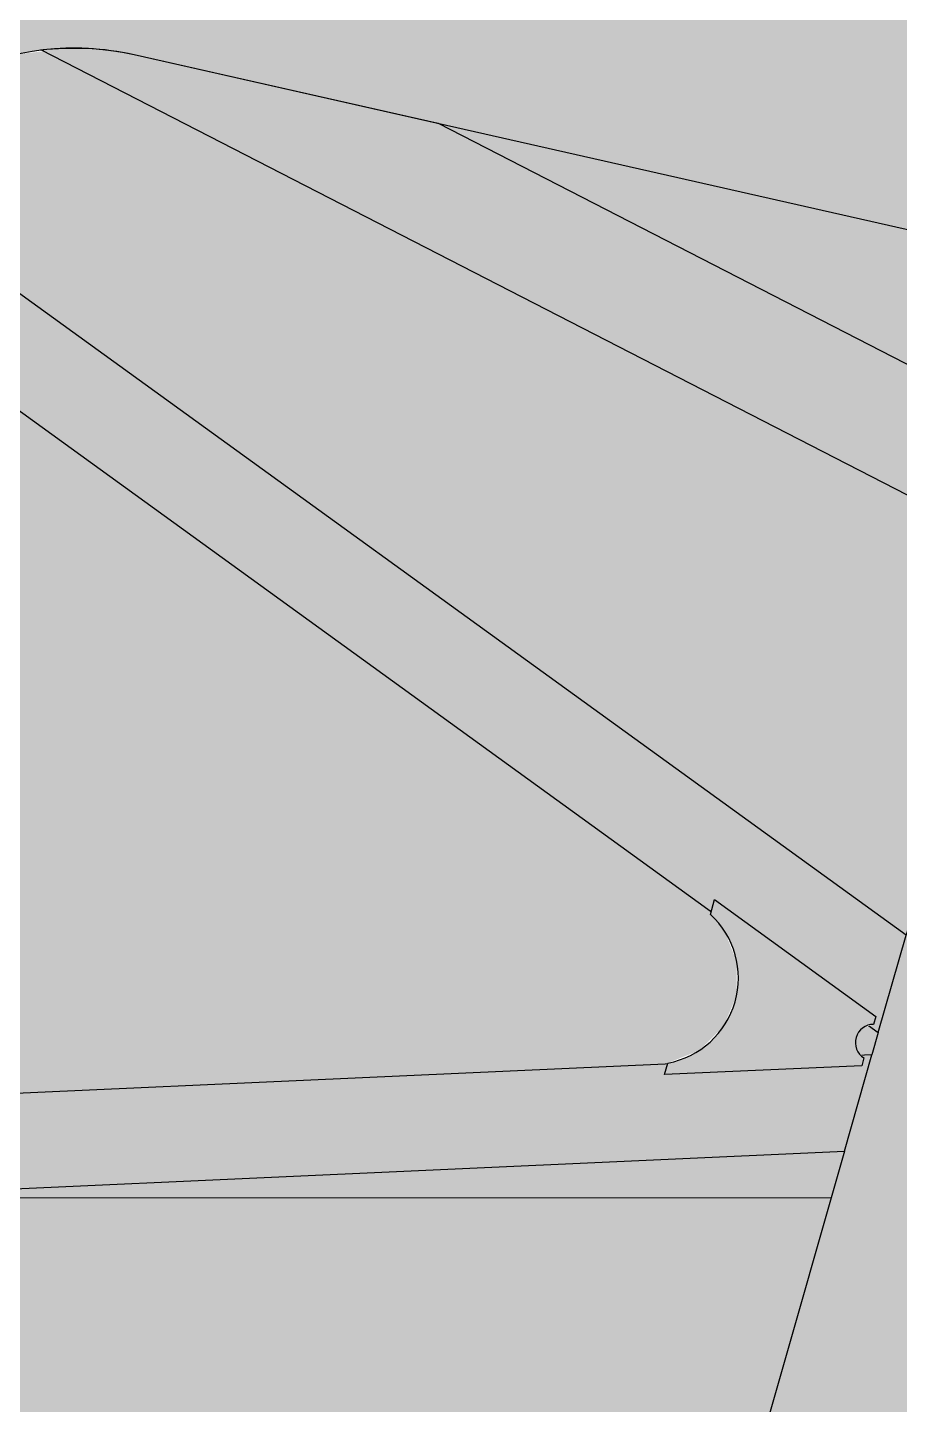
# Model space of a CAD drawing. Header units: millimetres. Extents: x -42064 to 85793, y -29289 to 164708.
# Drawn here: x 10748 to 11795, y 31752 to 33407 of the extents above; entities that cross this region are included whole.
import ezdxf

# ---------------------------------------------------------------- set-up
doc = ezdxf.new("R2010")
doc.units = ezdxf.units.MM
doc.set_wipeout_variables(frame=1)
doc.layers.add('1', color=7, linetype='Continuous')
doc.layers.add('Техника. Кран MLC650 VPC', color=250, linetype='Continuous', true_color=0x333333)
doc.layers.add('Техника. Кран MLC650 VPC Штрих', color=7, linetype='Continuous', true_color=0xed4d1d)

# ---------------------------------------------------------------- blocks, each defined once
blk = doc.blocks.new('MLC650-20260201.14293601')
at = {"color": 0, "linetype": 'ByBlock', "lineweight": -2, "transparency": 16777216}
blk.add_wipeout([(-94.87263163361786, 107.82529841242649), (-94.87263163361786, 107.82529841242649), (-68.8787913477936, 76.62123067978246), (-32.92229812977894, 57.73991262908385), (7.5227447289653355, 54.05588168148097), (46.29888630869391, 66.13000359808211), (77.50275324749236, 92.12408492315444), (91.03720165539562, 113.88176829754957), (109.32758277218818, 114.95767306914058), (35.44982198737125, -112.75756214551802), (25.509330063250673, -113.15342029971362), (25.509330063250673, -113.15342029971362), (17.29451909916679, -101.95678020067135), (3.9862904269539285, -97.98954964388395), (-9.018354728665145, -102.86059399384249), (-16.445529995500692, -114.59451645133959), (-26.146501332870685, -114.95767306911875), (-109.32758277218818, 107.27179462931963)], dxfattribs=at)
at = {"layer": 'Техника. Кран MLC650 VPC Штрих', "transparency": 16777216}
h = blk.add_hatch(color=256, dxfattribs=at)
h.dxf.hatch_style = 1
edge = h.paths.add_edge_path()
edge.add_line((-109.3275827721882, 107.2717946293124), (-94.87263163361422, 107.8252984124265))
edge.add_arc((-3.439386295124978, 157.5628647292962), 104.0858484917781, 208.545166022618, 335.1866159447428)
edge.add_line((91.0372016554029, 113.8817682975496), (109.3275827721918, 114.9576730691333))
edge.add_line((109.3275827721918, 114.9576730691333), (35.44982198737125, -112.757562145518))
edge.add_line((35.44982198737125, -112.757562145518), (25.5093300632434, -113.1534202997136))
edge.add_arc((4.73488370900315, -119.7834641954977), 21.80676737586819, 17.70018109417188, 166.23434652504)
edge.add_line((-16.44552999549342, -114.5945164513396), (-26.14650133286341, -114.9576730691188))
edge.add_line((-26.14650133286341, -114.9576730691188), (-109.3275827721882, 107.2717946293124))
at = {"color": 0, "linetype": 'ByBlock', "lineweight": -2, "transparency": 16777216}
blk.add_lwpolyline([(-109.3275827721882, 107.2717946293124), (-94.87263163361422, 107.8252984124265, 0.6166573047915794), (91.0372016554029, 113.8817682975496), (109.3275827721918, 114.9576730691333), (35.44982198737125, -112.757562145518), (25.5093300632434, -113.1534202997136, 0.75721471645528), (-16.44552999549342, -114.5945164513396), (-26.14650133286341, -114.9576730691188)], format="xyb", close=True, dxfattribs=at)
blk = doc.blocks.new('MLC650-20260201.144141')
at = {"color": 0, "linetype": 'ByBlock', "lineweight": -2, "transparency": 16777216}
blk.add_wipeout([(9723.663006161523, 472.9006485659402), (9723.663006161523, 418.37357382543814), (9717.66336427968, 418.37357382543814), (9717.66336427968, 421.6323909348048), (9705.660204778349, 443.2124981687148), (8947.487630583175, 416.66534245630373), (9431.735815996359, 1909.270937905827), (9431.735815996359, 1909.270937905827), (9422.318756196997, 1911.7067168255899), (9412.833021534676, 1913.8595921417073), (9403.28710887272, 1915.7276354123724), (9393.68956897901, 1917.30917333457), (9317.856220985137, 1928.6426314088094), (8825.961551132103, 412.41017009062216), (8798.023683857515, 411.4105689040207), (8206.627201321986, 1991.3989630076157), (8082.819862690263, 1996.1068215307805), (8677.570408587904, 407.21440464405805), (7443.605304179422, 364.0080688982189), (8054.923078234762, 1997.2083061708454), (7934.61940643843, 2001.857641055517), (7319.9351666605, 359.6512553126722), (7292.033731319818, 358.6795109904251), (6658.585495284305, 2051.0149781756973), (6534.77893180011, 2055.7226429119974), (7171.567278542196, 354.4636773618904), (5852.390593739678, 308.2664348717144), (6506.88137219708, 2056.8241275520622), (6386.577312826984, 2061.4736562235976), (5728.725107105937, 303.9362669825123), (5700.820183601369, 302.9857907706373), (5022.943591739034, 2114.0044353941394), (4899.136640681075, 2118.7121001304395), (5580.356831413866, 298.7486890317432), (4171.137071663111, 249.39863085692105), (4871.239856225574, 2119.8137785573836), (4750.935409281713, 2124.4631134420406), (4047.4715850293696, 245.068462967718), (4019.569762114923, 244.09671864548545), (3294.7444222321174, 2180.558214742201), (3170.937471174162, 2185.266073265366), (3899.1029217635373, 239.88088501694983), (2394.7452361370383, 187.1996787788721), (3143.0402991448937, 2186.3675579054307), (3022.7360459879133, 2191.0168927901022), (2271.0797495032975, 182.86946244294086), (2243.1779265888476, 181.8977181207074), (1468.7499273299, 2250.8784359382907), (1344.9429762719415, 2255.585906887709), (2122.711086237462, 177.68193293888817), (517.8311062052817, 121.48097555417189), (1317.0458042426771, 2256.687585314654), (1196.7417448725764, 2261.3371139861893), (394.16561957154045, 117.15075921825246), (366.25798305061926, 116.13885256462436), (366.256820329324, 2293.3247395310227), (251.95666615248047, 2297.717113009514), (251.95782887377663, 112.14621297798931), (220.51009358355896, 111.09700234947832), (220.42637765032578, -110.78408498096633), (6681.459323745706, 115.44393280400891), (6681.459323745706, 3.200002790535109), (6719.5593751379865, 3.200002790535109), (6719.5593751379865, 116.77801014978286), (9056.26640890416, 198.59594621096767), (9056.26640890416, 198.59594621096767), (9158.907546117234, 185.71725052158763), (9260.242183614362, 164.92410034230852), (9359.660995894106, 136.3415249520831), (9456.566177318222, 100.14139146873367), (9456.566177318222, 100.14139146873367), (9520.982192888263, 77.09935250250965), (9587.464535592495, 60.96068061794813), (9655.275617844534, 51.904426124631755), (9723.663110372363, 50.031063533861015), (9723.663110372363, 50.031063533861015), (9723.663006161523, 30.000001937870366), (9773.663122433645, 30.000001937870366), (9773.663122433645, 53.00003410649333), (9807.18360221897, 50.35169412369396), (9820.08944253791, -216.9971397549907), (9820.08944253791, -216.9971397549907), (9830.095967133951, -269.5767426679595), (9855.117305943615, -316.891410384731), (9892.942265110789, -354.7598357676061), (9940.228165094828, -379.8354980654567), (9992.796241029431, -389.9024027292762), (10046.000929884623, -384.0709140000772), (10095.140409667256, -362.85637408828734), (10135.8721103568, -328.1335611850427), (10146.979484477662, -313.9894215473405), (10146.979484477662, -313.9894215473405), (10188.689982088095, -268.84698758047125), (10240.602379898868, -235.94246040108646), (10299.228301137164, -217.48693780419944), (10360.62823789047, -214.7205824305738), (10372.71039551079, -216.06224818796363), (10404.651126532743, -222.70617961559947), (10404.651126532743, -222.70617961559947), (10432.877969867292, -222.4916419829833), (10456.63263103957, -207.24314095438785), (10468.580612484326, -181.6688090877551), (10465.032851234893, -153.6649861139913), (10456.358262207217, -140.04626693053524), (10456.358262207217, -140.04626693053524), (10421.989278556175, -97.82125845448718), (10391.425492873332, -52.76536668946483), (10364.898836014505, -5.22049468519981), (10342.610603404632, 44.452567080071276), (10342.610603404632, 44.452567080071276), (10342.610603404632, 44.452567080071276), (10354.114679664755, 55.580379539000205), (10362.790319446583, 69.03048195852989), (10368.183946335079, 84.09968133034454), (10370.013572833115, 100.00013565081917), (10370.013572833115, 100.00013565081917), (10370.013972518562, 318.50041702937597), (10370.013972518562, 318.50041702937597), (10369.856125009008, 323.1980455759849), (10369.38346650303, 327.8744997599715), (10368.598126905277, 332.5087064358113), (10367.503645131128, 337.0797828346758), (10367.503645131128, 337.0797828346758), (10366.699564707525, 340.00058573041133), (10400.444314564036, 349.2901005133808), (10400.444314564036, 349.2901005133808), (10413.085841819815, 357.47558247362485), (10418.731673227561, 371.4374918700951), (10415.333001117215, 386.1092114068897), (10404.123164741197, 396.1665418033135), (10370.013572833115, 411.61545008554003), (10370.013572833115, 480.00061236654346), (10370.013572833115, 480.00061236654346), (10373.82390033171, 507.3417024886212), (10384.964351891382, 532.5992586601251), (10402.585976384718, 553.8485446463847), (10425.345928963798, 569.4702719295083), (10525.181055084175, 619.3130332530473), (10525.181055084175, 619.3130332530473), (10534.285015698752, 625.5618025604708), (10541.333736601311, 634.0614937529172), (10545.790125302276, 644.1644545305808), (10547.314617654469, 655.1008680102032), (10547.314617654469, 655.1008680102004), (10547.314617654469, 915.5011677597422), (10547.314617654469, 915.5011677597422), (10545.432080806768, 927.6266259073409), (10539.96265339259, 938.610980418789), (10531.420979487535, 947.4206618643248), (10520.610785247567, 953.2267260016142), (10520.610785247567, 953.2267260016142), (10237.152511051536, 1053.1309371456055), (10237.152511051536, 1053.1309371456055), (10204.853671532257, 1069.0059255784463), (10177.398323215337, 1092.274662992223), (10156.442543878817, 1121.5336035819619), (10143.250364125422, 1155.0178787777759), (10143.250364125422, 1155.0178787777759), (10138.751407861571, 1171.8337355057065), (9944.491685379893, 2436.8336153578184), (9944.491685379893, 2436.8336153578184), (9939.353150313054, 2451.852651598155), (9929.31926040444, 2464.152937998211), (9915.638641167097, 2472.2038168014524), (9900.01372011115, 2475.0034300277985), (9900.01372011115, 2475.0034300277966), (9687.41245677571, 2475.0034300277966), (9687.41245677571, 2475.0034300277966), (9673.69123477798, 2472.860526665867), (9661.276841015297, 2466.63583426908), (9651.351650508028, 2456.922206660196), (9644.860960912476, 2444.644791765203), (9644.860960912476, 2444.644791765203), (9644.860960912476, 2444.644791765203), (9611.95619874102, 2373.539337621889), (9565.326435441215, 2310.576061364287), (9506.906155164826, 2258.367059890259), (9439.118983903898, 2219.0782778408184), (9364.77714284973, 2194.3396511375377), (9286.964780476505, 2185.177487398282), (9281.121984127774, 2185.1331112406233), (9281.121979540638, 2215.1328951682426), (9249.12233920909, 2215.1328951682426), (9249.12233920909, 2172.9590559323024), (8661.166736559026, 2196.5646236619723), (8663.870277722406, 2201.6200660682), (8663.870277722406, 2201.6200660682), (8674.291592856574, 2237.8884838013646), (8668.927889426404, 2275.2412965402473), (8648.722118486432, 2307.1117962965145), (8617.226499741486, 2327.897077960857), (8579.978033380976, 2333.9430425474975), (8543.525083066634, 2324.186795965278), (8515.219547152548, 2301.500737416215), (8474.965203124128, 2254.8515584755432), (8473.654673325591, 2255.9944096359905), (8468.824729066453, 2254.700300834729), (8455.884416201407, 2302.996836622906), (8436.56541431237, 2297.8204014178837), (8449.506502324944, 2249.524059416587), (8444.676558065803, 2248.2299506153277), (8444.676558065803, 2204.086461505757), (7731.992741518428, 2231.5505198526735), (7654.171805248735, 2342.306505735678), (7654.171805248735, 2342.306505735678), (7628.458651388659, 2365.172053470088), (7595.240909804867, 2374.1487565786274), (7561.510548574693, 2367.347118106294), (7534.367436554763, 2346.19880790193), (7519.524899326955, 2315.155311912148), (7520.107127204503, 2280.7509435074653), (7535.991567643506, 2250.2274426177228), (7536.714805218417, 2249.4005262408964), (7546.203831244085, 2238.710170013079), (6874.461756933797, 2264.5964155627644), (6874.461756933797, 2264.5964155627644), (6844.37550774911, 2290.1761935499217), (6816.937889395902, 2318.5783859121175), (6792.412478892489, 2349.530149537385), (6771.034877393832, 2382.7341490862354), (6746.041515351321, 2426.032322101679), (6746.041515351321, 2426.032322101679), (6722.419400079871, 2451.2695047238913), (6690.073731524535, 2463.462840703556), (6655.670122666287, 2460.099596119332), (6626.298275219147, 2441.8728494500447), (6626.298275219147, 2441.8728494500456), (6573.22159840063, 2388.906631154553), (6573.22159840063, 2388.906631154553), (6539.804161671182, 2357.9470830198825), (6504.084745042863, 2329.6744465315314), (6466.278823294885, 2304.259274309895), (6426.614457896618, 2281.8548815302984), (631.8122840430015, 2505.1709638595694), (632.5184465733373, 2517.162153886914), (579.2317539449805, 2539.1735526360344), (536.3726351217747, 2577.736445188907), (487.3538556225658, 2639.9056025337686), (487.3538556225658, 2639.9056025337686), (462.0136050323654, 2660.2703414856733), (430.3192326649396, 2667.5034357604727), (398.6529410542871, 2660.1483784403463), (373.39127819501755, 2639.6862357827977), (373.39127819501755, 2639.6862357827977), (287.9347511815149, 2530.441206222552), (287.22859178172894, 2518.450061507937), (218.99894347391455, 2521.072385601764), (218.93383108139915, 2299.167995398695), (9236.626961026239, 1951.6608310976653), (9243.12269732725, 1962.4098018955337), (9249.12233920909, 1962.4098018955337), (9249.12233920909, 1904.1324665116763), (9281.121979540638, 1904.1324665116763), (9281.121979540638, 1934.132613789703), (9393.68956897901, 1917.30917333457), (9393.68956897901, 1917.30917333457), (9463.281713784547, 1898.844600899548), (9527.100657120687, 1865.5106913583377), (9582.014214799437, 1818.943447109772), (9625.327272046465, 1761.4283523453641), (9654.91405764164, 1695.7882032597017), (9669.322475120025, 1625.2445674049231), (9669.32501708122, 1625.2165364988086), (9755.205309450397, 677.7457372699482), (9755.205309450397, 677.7457372699482), (9758.734337221871, 651.6306084050857), (9764.541611160028, 625.9259480874016), (9772.582318299992, 600.8301113544003), (9782.794410952887, 576.536755137342), (9782.794410952887, 576.5367551373402), (9782.510656340542, 557.8097276364051), (9740.612382044155, 556.299151318939), (9740.612382044155, 556.299151318939), (9716.881900569499, 548.4991589297906), (9702.406650225937, 528.1412916598401), (9702.83218808789, 503.1654122995915), (9717.992548232147, 483.3124751721498), (9741.974970849253, 476.3254130066762), (9747.396666771885, 476.88174934592735), (9747.396666771885, 476.88174934592735), (9750.962292994827, 476.8753289177639), (9754.521877383711, 476.667746254554), (9758.064079998672, 476.259662662409), (9761.577616273818, 475.6523781929336), (9761.577616273818, 475.6523781929336), (9763.477456821674, 475.1216228355779), (9765.344378808988, 474.4846788428122), (9767.172452153094, 473.74356940069174), (9768.955870169986, 472.9006485659402), (9768.955870169986, 472.9006485659402)], dxfattribs=at)
for points in [[(8825.961551132103, 412.4101700906176), (8947.487630583175, 416.6653424562974)], [(8677.570408587904, 407.2144046440517), (8798.023683857515, 411.4105689040152)]]:
    blk.add_lwpolyline(points, dxfattribs=at)
blk.add_wipeout([(9570.317954960006, 438.4735351638665), (9427.9558853735, 433.4887755491218), (9640.117343311867, 1733.4108693095327), (9640.117343311867, 1733.4108693095327), (9650.913557522881, 1707.41484724807), (9659.419838530932, 1680.582132370104), (9665.572376201897, 1653.1140111289728), (9669.32501708122, 1625.2165364988025), (9669.32501708122, 1625.2165364988027), (9703.132984695047, 1252.231521989568)], dxfattribs=at)
at = {"layer": 'Техника. Кран MLC650 VPC Штрих', "transparency": 16777216}
h = blk.add_hatch(color=256, dxfattribs=at)
h.dxf.hatch_style = 1
edge = h.paths.add_edge_path()
edge.add_line((9768.955870169986, 472.9006485659338), (9723.663006161521, 472.9006485659338))
edge.add_line((9723.663006161521, 472.9006485659338), (9723.663006161521, 418.3735738254327))
edge.add_line((9723.663006161521, 418.3735738254327), (9717.66336427968, 418.3735738254327))
edge.add_line((9717.66336427968, 418.3735738254327), (9717.66336427968, 421.6323909347993))
edge.add_line((9717.66336427968, 421.6323909347993), (9705.660204778349, 443.2124981687084))
edge.add_line((9705.660204778349, 443.2124981687084), (8947.487630583175, 416.6653424562974))
edge.add_line((8947.487630583175, 416.6653424562974), (9431.735815996359, 1909.270937905821))
edge.add_arc((9345.65146111386, 1595.878579338634), 325.0004408671484, 74.64049961517841, 81.50000283711631)
edge.add_line((9393.68956897901, 1917.309173334565), (9317.856220985137, 1928.642631408802))
edge.add_line((9317.856220985137, 1928.642631408802), (8825.961551132103, 412.4101700906176))
edge.add_line((8825.961551132103, 412.4101700906176), (8798.023683857515, 411.4105689040152))
edge.add_line((8798.023683857515, 411.4105689040152), (8206.627201321986, 1991.39896300761))
edge.add_line((8206.627201321986, 1991.39896300761), (8082.819862690263, 1996.106821530775))
edge.add_line((8082.819862690263, 1996.106821530775), (8677.570408587904, 407.2144046440517))
edge.add_line((8677.570408587904, 407.2144046440517), (7443.605304179422, 364.0080688982125))
edge.add_line((7443.605304179422, 364.0080688982125), (8054.923078234762, 1997.20830617084))
edge.add_line((8054.923078234762, 1997.20830617084), (7934.619406438429, 2001.857641055511))
edge.add_line((7934.619406438429, 2001.857641055511), (7319.9351666605, 359.6512553126668))
edge.add_line((7319.9351666605, 359.6512553126668), (7292.033731319818, 358.6795109904197))
edge.add_line((7292.033731319818, 358.6795109904197), (6658.585495284304, 2051.014978175692))
edge.add_line((6658.585495284304, 2051.014978175692), (6534.778931800109, 2055.722642911991))
edge.add_line((6534.778931800109, 2055.722642911991), (7171.567278542196, 354.463677361884))
edge.add_line((7171.567278542196, 354.463677361884), (5852.390593739678, 308.266434871708))
edge.add_line((5852.390593739678, 308.266434871708), (6506.88137219708, 2056.824127552056))
edge.add_line((6506.88137219708, 2056.824127552056), (6386.577312826983, 2061.473656223592))
edge.add_line((6386.577312826983, 2061.473656223592), (5728.725107105936, 303.9362669825059))
edge.add_line((5728.725107105936, 303.9362669825059), (5700.820183601369, 302.9857907706319))
edge.add_line((5700.820183601369, 302.9857907706319), (5022.943591739033, 2114.004435394134))
edge.add_line((5022.943591739033, 2114.004435394134), (4899.136640681074, 2118.712100130433))
edge.add_line((4899.136640681074, 2118.712100130433), (5580.356831413865, 298.7486890317377))
edge.add_line((5580.356831413865, 298.7486890317377), (4171.13707166311, 249.3986308569147))
edge.add_line((4171.13707166311, 249.3986308569147), (4871.239856225573, 2119.813778557378))
edge.add_line((4871.239856225573, 2119.813778557378), (4750.935409281712, 2124.463113442034))
edge.add_line((4750.935409281712, 2124.463113442034), (4047.471585029369, 245.0684629677125))
edge.add_line((4047.471585029369, 245.0684629677125), (4019.569762114923, 244.09671864548))
edge.add_line((4019.569762114923, 244.09671864548), (3294.744422232117, 2180.558214742196))
edge.add_line((3294.744422232117, 2180.558214742196), (3170.937471174162, 2185.26607326536))
edge.add_line((3170.937471174162, 2185.26607326536), (3899.102921763537, 239.8808850169444))
edge.add_line((3899.102921763537, 239.8808850169444), (2394.745236137038, 187.1996787788667))
edge.add_line((2394.745236137038, 187.1996787788667), (3143.040299144894, 2186.367557905425))
edge.add_line((3143.040299144894, 2186.367557905425), (3022.736045987913, 2191.016892790096))
edge.add_line((3022.736045987913, 2191.016892790096), (2271.079749503297, 182.8694624429336))
edge.add_line((2271.079749503297, 182.8694624429336), (2243.177926588847, 181.897718120701))
edge.add_line((2243.177926588847, 181.897718120701), (1468.7499273299, 2250.878435938284))
edge.add_line((1468.7499273299, 2250.878435938284), (1344.942976271941, 2255.585906887703))
edge.add_line((1344.942976271941, 2255.585906887703), (2122.711086237461, 177.6819329388818))
edge.add_line((2122.711086237461, 177.6819329388818), (517.8311062052817, 121.4809755541646))
edge.add_line((517.8311062052817, 121.4809755541646), (1317.045804242676, 2256.687585314648))
edge.add_line((1317.045804242676, 2256.687585314648), (1196.741744872576, 2261.337113986185))
edge.add_line((1196.741744872576, 2261.337113986185), (394.1656195715404, 117.1507592182461))
edge.add_line((394.1656195715404, 117.1507592182461), (366.2579830506183, 116.138852564618))
edge.add_line((366.2579830506183, 116.138852564618), (366.2568203293231, 2293.324739531017))
edge.add_line((366.2568203293231, 2293.324739531017), (251.9566661524805, 2297.717113009508))
edge.add_line((251.9566661524805, 2297.717113009508), (251.9578288737757, 112.1462129779829))
edge.add_line((251.9578288737757, 112.1462129779829), (220.510093583558, 111.0970023494738))
edge.add_line((220.510093583558, 111.0970023494738), (206, 85.5))
edge.add_line((206, 85.5), (206, -85.5))
edge.add_line((206, -85.5), (220.4263776503249, -110.7840849809727))
edge.add_line((220.4263776503249, -110.7840849809727), (6681.459323745705, 115.4439328040025))
edge.add_line((6681.459323745705, 115.4439328040025), (6681.459323745705, 3.200002790530561))
edge.add_line((6681.459323745705, 3.200002790530561), (6719.559375137986, 3.200002790530561))
edge.add_line((6719.559375137986, 3.200002790530561), (6719.559375137986, 116.7780101497774))
edge.add_line((6719.559375137986, 116.7780101497774), (9056.266408904157, 198.5959462109604))
edge.add_arc((8941.62848132817, -1130.505974707368), 1334.036645159236, 67.29418538243613, 85.07031510260441, ccw=False)
edge.add_arc((9707.230268655721, 699.3332737437161), 649.5101219151985, 247.298641150875, 271.4497587028707)
edge.add_line((9723.663110372363, 50.03106353385374), (9723.663006161521, 30.000001937864))
edge.add_line((9723.663006161521, 30.000001937864), (9773.663122433645, 30.000001937864))
edge.add_line((9773.663122433645, 30.000001937864), (9773.663122433645, 53.00003410648787))
edge.add_line((9773.663122433645, 53.00003410648787), (9807.183602218967, 50.3516941236885))
edge.add_line((9807.183602218967, 50.3516941236885), (9820.089442537908, -216.9971397549962))
edge.add_arc((9999.999999999996, -210.0000000000132), 180.0465735610374, 182.2272435076297, 324.7202201271954)
edge.add_arc((10340.50990754802, -450.9658144436268), 237.1003097101871, 82.19456477382369, 144.7100158317671, ccw=False)
edge.add_line((10372.71039551079, -216.0622481879691), (10404.65112653274, -222.7061796156049))
edge.add_arc((10418.39365502225, -173.8002758232143), 50.80004443930613, 254.304670081514, 401.6400230253564)
edge.add_arc((10923.43724146427, 275.2317785619217), 624.9949023246952, 201.6693548726429, 221.640167123467, ccw=False)
edge.add_arc((10300.0146532561, 99.99924811215837), 69.99891958264448, 307.4827802334443, 360.0007264714865)
edge.add_line((10370.01357283312, 100.0001356508146), (10370.01397251856, 318.5004170293687))
edge.add_arc((10299.99473674448, 318.4991297652351), 70.01923578591624, 0.001053350570760626, 15.38864106129069)
edge.add_line((10367.50364513113, 337.0797828346695), (10366.69956470752, 340.0005857304059))
edge.add_line((10366.69956470752, 340.0005857304059), (10400.44431456404, 349.2901005133754))
edge.add_arc((10393.80803457861, 373.3934921537297), 25.0002740107649, 285.3935919564311, 425.6316892456475)
edge.add_line((10404.1231647412, 396.1665418033081), (10370.01357283312, 411.6154500855337))
edge.add_line((10370.01357283312, 411.6154500855337), (10370.01357283312, 480.0006123665371))
edge.add_arc((10470.01423378199, 480.0003063825396), 100.0006609493473, 116.53088101374979, 179.9998246852422, ccw=False)
edge.add_line((10425.3459289638, 569.4702719295019), (10525.18105508417, 619.3130332530418))
edge.add_arc((10507.3123594079, 655.1025622038984), 40.00225828244652, 296.5316544300495, 359.9975733832768)
edge.add_line((10547.31461765447, 655.100868010195), (10547.31461765447, 915.5011677597358))
edge.add_arc((10507.31207024777, 915.4994416922593), 40.00254744393415, 0.002472252091649486, 70.5826521569428)
edge.add_line((10520.61078524757, 953.2267260016088), (10237.15251105153, 1053.130937145601))
edge.add_arc((10285.15167431516, 1191.583473764901), 146.536768663454, 194.4498128376814, 250.8794299273051, ccw=False)
edge.add_line((10143.25036412542, 1155.01787877777), (10138.75140786157, 1171.833735505701))
edge.add_line((10138.75140786157, 1171.833735505701), (9944.491685379893, 2436.833615357813))
edge.add_arc((9900.014332522807, 2430.004918790049), 44.99851124191022, 8.728577454142584, 90.00077977253716)
edge.add_line((9900.01372011115, 2475.003430027791), (9687.41245677571, 2475.003430027791))
edge.add_arc((9687.412330040099, 2430.00361962548), 44.99981040249006, 89.99983863452842, 161.0125675510615)
edge.add_arc((9281.121979540636, 2569.802422646055), 384.669311405437, 270.00000068324573, 341.0123573328444, ccw=False)
edge.add_line((9281.121984127774, 2185.133111240619), (9281.121979540636, 2215.132895168237))
edge.add_line((9281.121979540636, 2215.132895168237), (9249.12233920909, 2215.132895168237))
edge.add_line((9249.12233920909, 2215.132895168237), (9249.12233920909, 2172.959055932297))
edge.add_line((9249.12233920909, 2172.959055932297), (8661.166736559026, 2196.564623661965))
edge.add_line((8661.166736559026, 2196.564623661965), (8663.870277722406, 2201.620066068193))
edge.add_arc((8584.50309555156, 2244.056750100937), 90.00012087455922, 331.8671165247885, 500.3373839971359)
edge.add_line((8515.219547152548, 2301.500737416209), (8474.965203124128, 2254.851558475537))
edge.add_line((8474.965203124128, 2254.851558475537), (8473.65467332559, 2255.994409635983))
edge.add_line((8473.65467332559, 2255.994409635983), (8468.824729066451, 2254.700300834724))
edge.add_line((8468.824729066451, 2254.700300834724), (8455.884416201407, 2302.9968366229))
edge.add_line((8455.884416201407, 2302.9968366229), (8436.565414312368, 2297.820401417877))
edge.add_line((8436.565414312368, 2297.820401417877), (8449.506502324944, 2249.524059416581))
edge.add_line((8449.506502324944, 2249.524059416581), (8444.676558065803, 2248.229950615321))
edge.add_line((8444.676558065803, 2248.229950615321), (8444.676558065803, 2204.086461505751))
edge.add_line((8444.676558065803, 2204.086461505751), (7731.992741518428, 2231.550519852666))
edge.add_line((7731.992741518428, 2231.550519852666), (7654.171805248734, 2342.306505735673))
edge.add_arc((7592.805534420426, 2299.188335212672), 74.9999721641534, 35.09327042077933, 221.5932185264619)
edge.add_line((7536.714805218417, 2249.40052624089), (7546.203831244085, 2238.710170013073))
edge.add_line((7546.203831244085, 2238.710170013073), (6874.461756933797, 2264.596415562759))
edge.add_arc((7120.090448215759, 2583.981506897705), 402.9147435226486, 209.9655212451591, 232.437285788195, ccw=False)
edge.add_line((6771.034877393831, 2382.734149086231), (6746.04151535132, 2426.032322101673))
edge.add_arc((6680.087334904346, 2387.972709456764), 76.14780386270266, 29.98758582106822, 134.9409000103861)
edge.add_line((6626.298275219146, 2441.872849450039), (6573.221598400629, 2388.906631154547))
edge.add_arc((6158.203218022775, 2803.358452702013), 586.5241413918695, 297.23430280740075, 315.0391351307178, ccw=False)
edge.add_line((6426.614457896616, 2281.854881530293), (631.8122840430005, 2505.170963859564))
edge.add_line((631.8122840430005, 2505.170963859564), (632.5184465733364, 2517.162153886908))
edge.add_line((632.5184465733364, 2517.162153886908), (579.2317539449796, 2539.173552636028))
edge.add_line((579.2317539449796, 2539.173552636028), (536.3726351217738, 2577.736445188901))
edge.add_line((536.3726351217738, 2577.736445188901), (487.3538556225649, 2639.905602533763))
edge.add_arc((430.4586832631932, 2595.057864448856), 72.44570552582839, 38.24701923846529, 141.973557967779)
edge.add_line((373.3912781950166, 2639.686235782792), (287.934751181514, 2530.441206222546))
edge.add_line((287.934751181514, 2530.441206222546), (287.228591781728, 2518.450061507931))
edge.add_line((287.228591781728, 2518.450061507931), (218.9989434739146, 2521.072385601758))
edge.add_line((218.9989434739146, 2521.072385601758), (206, 2495.5))
edge.add_line((206, 2495.5), (206, 2324.5))
edge.add_line((206, 2324.5), (218.9338310813982, 2299.16799539869))
edge.add_line((218.9338310813982, 2299.16799539869), (9236.626961026239, 1951.660831097659))
edge.add_line((9236.626961026239, 1951.660831097659), (9243.12269732725, 1962.409801895526))
edge.add_line((9243.12269732725, 1962.409801895526), (9249.12233920909, 1962.409801895526))
edge.add_line((9249.12233920909, 1962.409801895526), (9249.12233920909, 1904.13246651167))
edge.add_line((9249.12233920909, 1904.13246651167), (9281.121979540636, 1904.13246651167))
edge.add_line((9281.121979540636, 1904.13246651167), (9281.121979540636, 1934.132613789698))
edge.add_line((9281.121979540636, 1934.132613789698), (9393.68956897901, 1917.309173334565))
edge.add_arc((9345.651461114183, 1595.87857934057), 325.000440865186, 5.179169803745026, 81.50000283712228, ccw=False)
edge.add_line((9669.32501708122, 1625.216536498803), (9755.205309450397, 677.7457372699428))
edge.add_arc((10053.9703169711, 704.8228777284196), 299.9895019067351, 185.1785817509696, 205.3175883192621)
edge.add_line((9782.794410952887, 576.5367551373347), (9782.510656340542, 557.8097276363987))
edge.add_line((9782.510656340542, 557.8097276363987), (9740.612382044153, 556.2991513189336))
edge.add_arc((9740.612382051482, 516.300674300827), 39.99847701810654, 90.000000010498, 279.7653523144552)
edge.add_arc((9749.065773394488, 413.7309065864971), 63.17289654704062, 78.57663149841977, 91.51400205382231, ccw=False)
edge.add_arc((9753.113961414612, 441.6910773542892), 35.00004868894191, 63.087752121795575, 76.00611285751808, ccw=False)
edge = h.paths.add_edge_path(flags=16)
edge.add_arc((431.0700058988696, 2595.020513603697), 35.98312744821242, 0, 360)
edge = h.paths.add_edge_path(flags=16)
edge.add_arc((6678.009142089883, 2387.943897922349), 39.00005217710321, 0, 360)
h = blk.add_hatch(color=256, dxfattribs=at)
h.dxf.hatch_style = 1
edge = h.paths.add_edge_path()
edge.add_line((9703.132984695047, 1252.231521989568), (9570.317954960006, 438.4735351638665))
edge.add_line((9570.317954960006, 438.4735351638665), (9427.9558853735, 433.4887755491218))
edge.add_line((9427.9558853735, 433.4887755491218), (9640.117343311867, 1733.410869309533))
edge.add_arc((9345.65146111416, 1595.878579340574), 325.0004408652095, 5.1791698037437754, 25.035245865975526, ccw=False)
edge.add_line((9669.32501708122, 1625.216536498803), (9703.132984695047, 1252.231521989568))
at = {"color": 0, "linetype": 'ByBlock', "lineweight": -2, "transparency": 16777216}
for points in [[(9317.856220985137, 1928.642631408802), (8825.961551132103, 412.4101700906176), (8798.023683857515, 411.4105689040152), (8206.627201321986, 1991.39896300761)], [(8082.819862690263, 1996.106821530775), (8677.570408587904, 407.2144046440517), (7443.605304179422, 364.0080688982125)]]:
    blk.add_lwpolyline(points, dxfattribs=at)
blk.add_lwpolyline([(9393.68956897901, 1917.309173334565, -0.345894241697595), (9669.32501708122, 1625.216536498803), (9755.205309450397, 677.7457372699428, 0.08809986915537996), (9782.794410952887, 576.5367551373347), (9782.510656340542, 557.8097276363987), (9740.612382044153, 556.2991513189336, 1.089067809134158), (9747.396666771885, 476.881749345921, -0.05650996572105391), (9761.577616273818, 475.6523781929282, -0.05642675524724759), (9768.955870169986, 472.9006485659338), (9723.663006161521, 472.9006485659338), (9723.663006161521, 418.3735738254327), (9717.66336427968, 418.3735738254327), (9717.66336427968, 421.6323909347993), (9705.660204778349, 443.2124981687084), (8947.487630583175, 416.6653424562974), (9431.735815996359, 1909.270937905821, 0.02993916962424197)], format="xyb", dxfattribs=at)
blk.add_lwpolyline([(9703.132984695047, 1252.231521989568), (9570.317954960006, 438.4735351638665), (9427.9558853735, 433.4887755491218), (9640.117343311867, 1733.410869309533, -0.08685590478397838), (9669.32501708122, 1625.216536498803)], format="xyb", close=True, dxfattribs=at)
blk.add_blockref('MLC650-20260201.14293601', (8808.059518927825, 534.0115841922525), dxfattribs=at)
blk = doc.blocks.new('*U326')
at = {"color": 0, "linetype": 'ByBlock', "lineweight": -2, "transparency": 16777216, "rotation": 72.0686863479459}
blk.add_blockref('MLC650-20260201.144141', (9444.754823257172, 23674.38687718432), dxfattribs=at)

msp = doc.modelspace()

# ---------------------------------------------------------------- hatches: boundary and pattern name
at = {"layer": '1', "lineweight": 35, "true_color": 0xfff1c8, "transparency": 33554687}
h = msp.add_hatch(color=254, dxfattribs=at)
h.dxf.hatch_style = 1
h.paths.add_polyline_path([(85793.12420680346, -29289.36480978603), (-42063.6655771996, -29289.36480978603), (-42063.6655771996, 164708.3676999946), (85793.12420680346, 164708.3676999946)])

# ---------------------------------------------------------------- linework, layer by layer
at = {"layer": '1', "color": 9, "linetype": 'Continuous', "lineweight": 5, "true_color": 0xbababa, "transparency": 16777216}
msp.add_line((80500.00000000007, 32000.00000000009), (0, 32000.00000000023), dxfattribs=at)

# ---------------------------------------------------------------- next in the draw order: block references
at = {"layer": 'Техника. Кран MLC650 VPC', "transparency": 16777216}
msp.add_blockref('*U326', (0, 0), dxfattribs=at)

doc.saveas('drawing.dxf')
